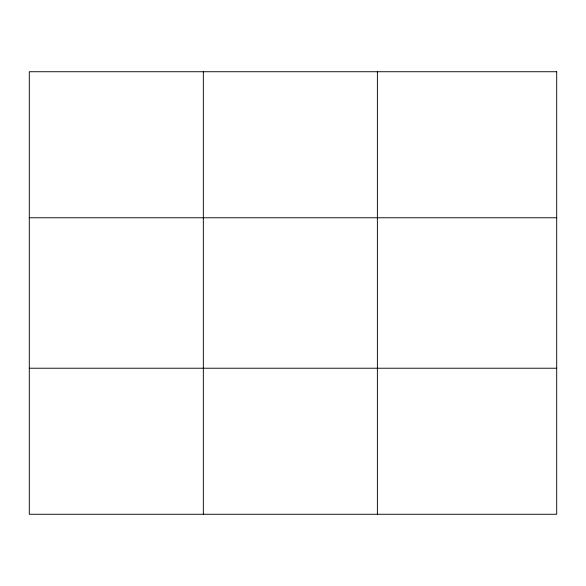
<?xml version="1.0" encoding="UTF-8"?>
<svg xmlns="http://www.w3.org/2000/svg" width="586" height="586" viewBox="0 0 586 586"><rect width="100%" height="100%" fill="white"/><g stroke="black" fill="none" stroke-linecap="round" stroke-linejoin="round"><path stroke-width="0.88" d="M203.342 514.266L203.342 71.734M377.384 514.266L377.384 71.734M29.3 217.772L556.7 217.772M29.3 368.228L556.7 368.228M556.7 71.734L556.7 514.266L29.3 514.266L29.3 71.734L556.7 71.734"/></g></svg>
